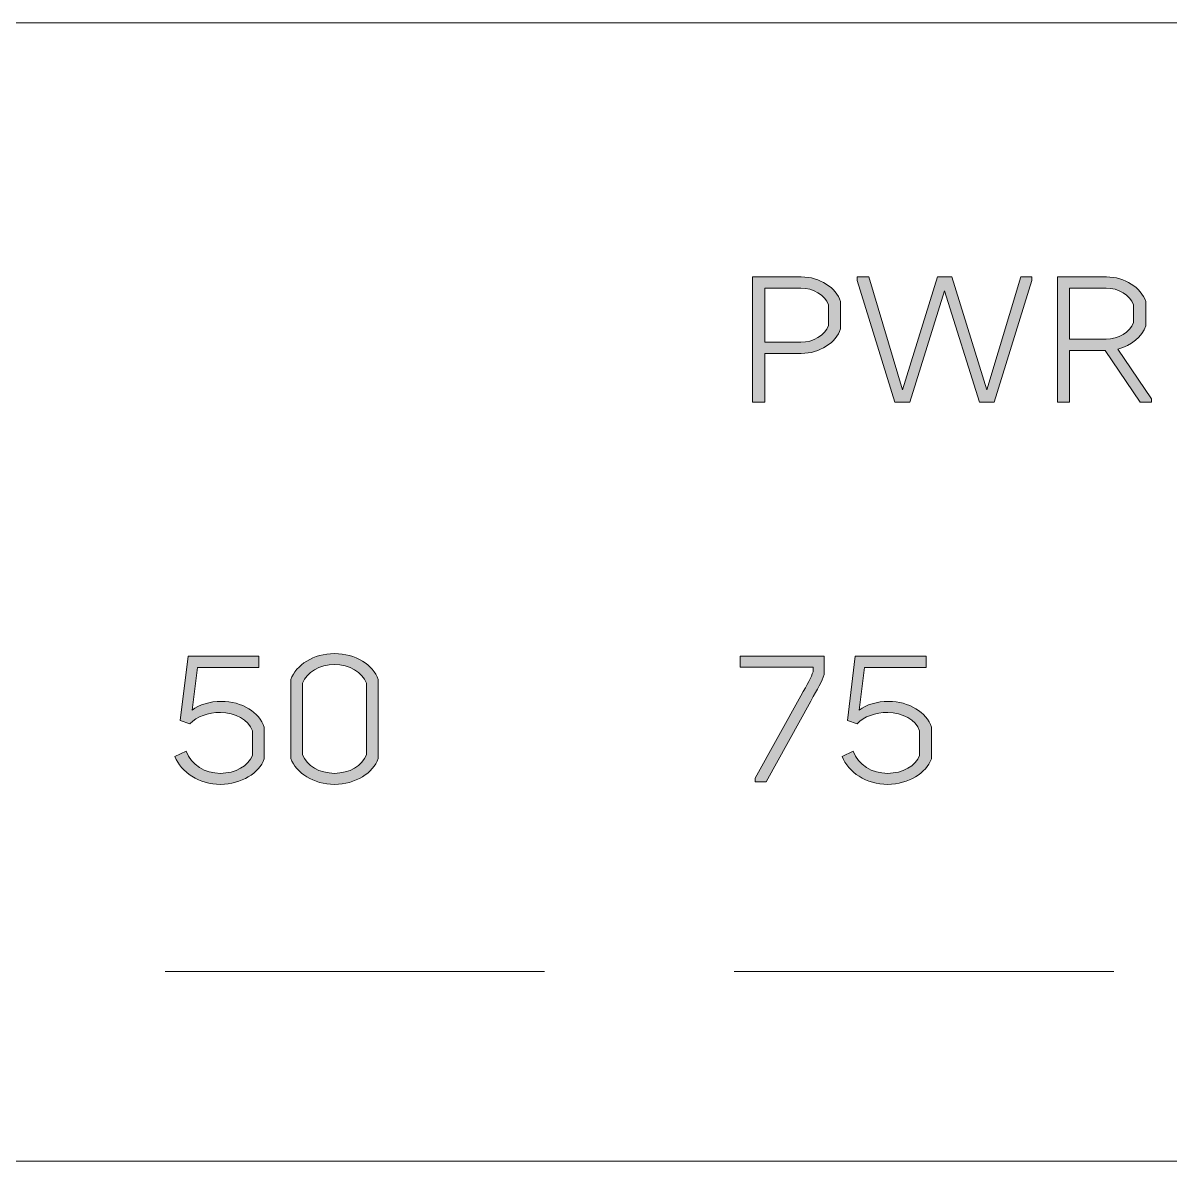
# Model space of a CAD drawing. Header units: inches. Extents: x 105 to 230, y -170 to -140.
# Drawn here: x 181.25 to 211.48, y -170 to -140 of the extents above; entities that cross this region are included whole.
import ezdxf

# ---------------------------------------------------------------- set-up
doc = ezdxf.new("R2010")
doc.units = ezdxf.units.IN
doc.header["$MEASUREMENT"] = 0
for name, color, linetype in [('CUT', 7, 'Continuous'), ('ENGRAVE', 7, 'Continuous'), ('TYPE', 7, 'Continuous')]:
    doc.layers.add(name, color=color, linetype=linetype)

# ---------------------------------------------------------------- blocks, each defined once
blk = doc.blocks.new('block 4')
at = {"layer": 'TYPE', "true_color": 0xffffff}
h = blk.add_hatch(color=7, dxfattribs=at)
h.dxf.hatch_style = 2
edge = h.paths.add_edge_path()
edge.add_spline(control_points=[(202.801, -147.34), (202.801, -147.34), (202.801, -148.066), (202.801, -148.066), (202.679, -148.426), (202.253, -148.712), (201.766, -148.712), (201.766, -148.712), (200.801, -148.712), (200.801, -148.712), (200.801, -148.712), (200.801, -150), (200.801, -150), (200.801, -150), (200.482, -150), (200.482, -150), (200.482, -150), (200.482, -146.694), (200.482, -146.694), (200.482, -146.694), (201.766, -146.694), (201.766, -146.694), (202.253, -146.694), (202.679, -146.979), (202.801, -147.34)], knot_values=[0, 0, 0, 0, 1, 1, 1, 2, 2, 2, 3, 3, 3, 4, 4, 4, 5, 5, 5, 6, 6, 6, 7, 7, 7, 8, 8, 8, 8], degree=3, periodic=1)
edge = h.paths.add_edge_path()
edge.add_spline(control_points=[(202.482, -147.429), (202.384, -147.171), (202.084, -146.989), (201.756, -146.989), (201.756, -146.989), (200.801, -146.989), (200.801, -146.989), (200.801, -146.989), (200.801, -148.417), (200.801, -148.417), (200.801, -148.417), (201.756, -148.417), (201.756, -148.417), (202.084, -148.417), (202.384, -148.234), (202.482, -147.977), (202.482, -147.977), (202.482, -147.429), (202.482, -147.429)], knot_values=[0, 0, 0, 0, 1, 1, 1, 2, 2, 2, 3, 3, 3, 4, 4, 4, 5, 5, 5, 6, 6, 6, 6], degree=3, periodic=1)
h = blk.add_hatch(color=7, dxfattribs=at)
h.dxf.hatch_style = 2
h.paths.add_polyline_path([(207.845, -146.694), (207.845, -146.787), (206.852, -150), (206.458, -150), (205.541, -147.064), (204.627, -150), (204.234, -150), (203.241, -146.792), (203.241, -146.694), (203.541, -146.694), (204.435, -149.668), (205.358, -146.694), (205.737, -146.694), (206.655, -149.668), (207.554, -146.694)])
h = blk.add_hatch(color=7, dxfattribs=at)
h.dxf.hatch_style = 2
edge = h.paths.add_edge_path()
edge.add_spline(control_points=[(210.997, -149.906), (210.997, -149.906), (210.997, -150), (210.997, -150), (210.997, -150), (210.698, -150), (210.698, -150), (210.698, -150), (209.775, -148.632), (209.775, -148.632), (209.775, -148.632), (208.838, -148.632), (208.838, -148.632), (208.838, -148.632), (208.838, -150), (208.838, -150), (208.838, -150), (208.52, -150), (208.52, -150), (208.52, -150), (208.52, -146.694), (208.52, -146.694), (208.52, -146.694), (209.808, -146.694), (209.808, -146.694), (210.295, -146.694), (210.721, -146.979), (210.843, -147.34), (210.843, -147.34), (210.843, -147.986), (210.843, -147.986), (210.749, -148.272), (210.463, -148.506), (210.107, -148.595), (210.107, -148.595), (210.997, -149.906), (210.997, -149.906)], knot_values=[0, 0, 0, 0, 1, 1, 1, 2, 2, 2, 3, 3, 3, 4, 4, 4, 5, 5, 5, 6, 6, 6, 7, 7, 7, 8, 8, 8, 9, 9, 9, 10, 10, 10, 11, 11, 11, 12, 12, 12, 12], degree=3, periodic=1)
edge = h.paths.add_edge_path()
edge.add_spline(control_points=[(208.838, -148.337), (208.838, -148.337), (209.798, -148.337), (209.798, -148.337), (210.126, -148.337), (210.426, -148.155), (210.524, -147.897), (210.524, -147.897), (210.524, -147.429), (210.524, -147.429), (210.426, -147.171), (210.126, -146.989), (209.798, -146.989), (209.798, -146.989), (208.838, -146.989), (208.838, -146.989), (208.838, -146.989), (208.838, -148.337), (208.838, -148.337)], knot_values=[0, 0, 0, 0, 1, 1, 1, 2, 2, 2, 3, 3, 3, 4, 4, 4, 5, 5, 5, 6, 6, 6, 6], degree=3, periodic=1)
at = {"layer": 'TYPE', "lineweight": 0}
blk.add_lwpolyline([(207.845, -146.694), (207.845, -146.787), (206.852, -150), (206.458, -150), (205.541, -147.064), (204.627, -150), (204.234, -150), (203.241, -146.792), (203.241, -146.694), (203.541, -146.694), (204.435, -149.668), (205.358, -146.694), (205.737, -146.694), (206.655, -149.668), (207.554, -146.694), (207.845, -146.694)], dxfattribs=at)
for points, knots in [([(202.801, -147.34), (202.801, -147.34), (202.801, -148.066), (202.801, -148.066), (202.679, -148.426), (202.253, -148.712), (201.766, -148.712), (201.766, -148.712), (200.801, -148.712), (200.801, -148.712), (200.801, -148.712), (200.801, -150), (200.801, -150), (200.801, -150), (200.482, -150), (200.482, -150), (200.482, -150), (200.482, -146.694), (200.482, -146.694), (200.482, -146.694), (201.766, -146.694), (201.766, -146.694), (202.253, -146.694), (202.679, -146.979), (202.801, -147.34)], [0, 0, 0, 0, 1, 1, 1, 2, 2, 2, 3, 3, 3, 4, 4, 4, 5, 5, 5, 6, 6, 6, 7, 7, 7, 8, 8, 8, 8]), ([(210.997, -149.906), (210.997, -149.906), (210.997, -150), (210.997, -150), (210.997, -150), (210.698, -150), (210.698, -150), (210.698, -150), (209.775, -148.632), (209.775, -148.632), (209.775, -148.632), (208.838, -148.632), (208.838, -148.632), (208.838, -148.632), (208.838, -150), (208.838, -150), (208.838, -150), (208.52, -150), (208.52, -150), (208.52, -150), (208.52, -146.694), (208.52, -146.694), (208.52, -146.694), (209.808, -146.694), (209.808, -146.694), (210.295, -146.694), (210.721, -146.979), (210.843, -147.34), (210.843, -147.34), (210.843, -147.986), (210.843, -147.986), (210.749, -148.272), (210.463, -148.506), (210.107, -148.595), (210.107, -148.595), (210.997, -149.906), (210.997, -149.906)], [0, 0, 0, 0, 1, 1, 1, 2, 2, 2, 3, 3, 3, 4, 4, 4, 5, 5, 5, 6, 6, 6, 7, 7, 7, 8, 8, 8, 9, 9, 9, 10, 10, 10, 11, 11, 11, 12, 12, 12, 12]), ([(202.482, -147.429), (202.384, -147.171), (202.084, -146.989), (201.756, -146.989), (201.756, -146.989), (200.801, -146.989), (200.801, -146.989), (200.801, -146.989), (200.801, -148.417), (200.801, -148.417), (200.801, -148.417), (201.756, -148.417), (201.756, -148.417), (202.084, -148.417), (202.384, -148.234), (202.482, -147.977), (202.482, -147.977), (202.482, -147.429), (202.482, -147.429)], [0, 0, 0, 0, 1, 1, 1, 2, 2, 2, 3, 3, 3, 4, 4, 4, 5, 5, 5, 6, 6, 6, 6]), ([(208.838, -148.337), (208.838, -148.337), (209.798, -148.337), (209.798, -148.337), (210.126, -148.337), (210.426, -148.155), (210.524, -147.897), (210.524, -147.897), (210.524, -147.429), (210.524, -147.429), (210.426, -147.171), (210.126, -146.989), (209.798, -146.989), (209.798, -146.989), (208.838, -146.989), (208.838, -146.989), (208.838, -146.989), (208.838, -148.337), (208.838, -148.337)], [0, 0, 0, 0, 1, 1, 1, 2, 2, 2, 3, 3, 3, 4, 4, 4, 5, 5, 5, 6, 6, 6, 6])]:
    blk.add_open_spline(points, degree=3, knots=knots, dxfattribs=at)
blk = doc.blocks.new('block 9')
at = {"layer": 'TYPE', "true_color": 0xffffff}
h = blk.add_hatch(color=7, dxfattribs=at)
h.dxf.hatch_style = 2
edge = h.paths.add_edge_path()
edge.add_spline(control_points=[(187.608, -158.562), (187.608, -158.562), (187.608, -159.4), (187.608, -159.4), (187.477, -159.766), (187.009, -160.07), (186.456, -160.07), (185.904, -160.07), (185.407, -159.752), (185.257, -159.335), (185.257, -159.335), (185.548, -159.194), (185.548, -159.194), (185.688, -159.564), (186.044, -159.78), (186.456, -159.78), (186.845, -159.78), (187.196, -159.583), (187.299, -159.307), (187.299, -159.307), (187.299, -158.66), (187.299, -158.66), (187.196, -158.37), (186.845, -158.174), (186.456, -158.174), (186.133, -158.174), (185.833, -158.281), (185.651, -158.473), (185.651, -158.473), (185.393, -158.389), (185.393, -158.389), (185.393, -158.389), (185.604, -156.694), (185.604, -156.694), (185.604, -156.694), (187.468, -156.694), (187.468, -156.694), (187.468, -156.694), (187.468, -156.989), (187.468, -156.989), (187.468, -156.989), (185.848, -156.989), (185.848, -156.989), (185.848, -156.989), (185.707, -158.117), (185.707, -158.117), (185.89, -157.968), (186.18, -157.883), (186.48, -157.883), (187.023, -157.883), (187.482, -158.174), (187.608, -158.562)], knot_values=[0, 0, 0, 0, 1, 1, 1, 2, 2, 2, 3, 3, 3, 4, 4, 4, 5, 5, 5, 6, 6, 6, 7, 7, 7, 8, 8, 8, 9, 9, 9, 10, 10, 10, 11, 11, 11, 12, 12, 12, 13, 13, 13, 14, 14, 14, 15, 15, 15, 16, 16, 16, 17, 17, 17, 17], degree=3, periodic=1)
h = blk.add_hatch(color=7, dxfattribs=at)
h.dxf.hatch_style = 2
edge = h.paths.add_edge_path()
edge.add_spline(control_points=[(188.311, -159.386), (188.311, -159.386), (188.311, -157.307), (188.311, -157.307), (188.447, -156.923), (188.911, -156.623), (189.463, -156.623), (190.016, -156.623), (190.48, -156.923), (190.615, -157.307), (190.615, -157.307), (190.615, -159.386), (190.615, -159.386), (190.48, -159.77), (190.016, -160.07), (189.463, -160.07), (188.911, -160.07), (188.447, -159.77), (188.311, -159.386)], knot_values=[0, 0, 0, 0, 1, 1, 1, 2, 2, 2, 3, 3, 3, 4, 4, 4, 5, 5, 5, 6, 6, 6, 6], degree=3, periodic=1)
edge = h.paths.add_edge_path()
edge.add_spline(control_points=[(190.306, -159.288), (190.306, -159.288), (190.306, -157.405), (190.306, -157.405), (190.203, -157.115), (189.852, -156.914), (189.463, -156.914), (189.075, -156.914), (188.723, -157.115), (188.62, -157.405), (188.62, -157.405), (188.62, -159.288), (188.62, -159.288), (188.723, -159.579), (189.075, -159.78), (189.463, -159.78), (189.852, -159.78), (190.203, -159.579), (190.306, -159.288)], knot_values=[0, 0, 0, 0, 1, 1, 1, 2, 2, 2, 3, 3, 3, 4, 4, 4, 5, 5, 5, 6, 6, 6, 6], degree=3, periodic=1)
at = {"layer": 'TYPE', "lineweight": 0}
for points, knots in [([(187.608, -158.562), (187.608, -158.562), (187.608, -159.4), (187.608, -159.4), (187.477, -159.766), (187.009, -160.07), (186.456, -160.07), (185.904, -160.07), (185.407, -159.752), (185.257, -159.335), (185.257, -159.335), (185.548, -159.194), (185.548, -159.194), (185.688, -159.564), (186.044, -159.78), (186.456, -159.78), (186.845, -159.78), (187.196, -159.583), (187.299, -159.307), (187.299, -159.307), (187.299, -158.66), (187.299, -158.66), (187.196, -158.37), (186.845, -158.174), (186.456, -158.174), (186.133, -158.174), (185.833, -158.281), (185.651, -158.473), (185.651, -158.473), (185.393, -158.389), (185.393, -158.389), (185.393, -158.389), (185.604, -156.694), (185.604, -156.694), (185.604, -156.694), (187.468, -156.694), (187.468, -156.694), (187.468, -156.694), (187.468, -156.989), (187.468, -156.989), (187.468, -156.989), (185.848, -156.989), (185.848, -156.989), (185.848, -156.989), (185.707, -158.117), (185.707, -158.117), (185.89, -157.968), (186.18, -157.883), (186.48, -157.883), (187.023, -157.883), (187.482, -158.174), (187.608, -158.562)], [0, 0, 0, 0, 1, 1, 1, 2, 2, 2, 3, 3, 3, 4, 4, 4, 5, 5, 5, 6, 6, 6, 7, 7, 7, 8, 8, 8, 9, 9, 9, 10, 10, 10, 11, 11, 11, 12, 12, 12, 13, 13, 13, 14, 14, 14, 15, 15, 15, 16, 16, 16, 17, 17, 17, 17]), ([(188.311, -159.386), (188.311, -159.386), (188.311, -157.307), (188.311, -157.307), (188.447, -156.923), (188.911, -156.623), (189.463, -156.623), (190.016, -156.623), (190.48, -156.923), (190.615, -157.307), (190.615, -157.307), (190.615, -159.386), (190.615, -159.386), (190.48, -159.77), (190.016, -160.07), (189.463, -160.07), (188.911, -160.07), (188.447, -159.77), (188.311, -159.386)], [0, 0, 0, 0, 1, 1, 1, 2, 2, 2, 3, 3, 3, 4, 4, 4, 5, 5, 5, 6, 6, 6, 6]), ([(190.306, -159.288), (190.306, -159.288), (190.306, -157.405), (190.306, -157.405), (190.203, -157.115), (189.852, -156.914), (189.463, -156.914), (189.075, -156.914), (188.723, -157.115), (188.62, -157.405), (188.62, -157.405), (188.62, -159.288), (188.62, -159.288), (188.723, -159.579), (189.075, -159.78), (189.463, -159.78), (189.852, -159.78), (190.203, -159.579), (190.306, -159.288)], [0, 0, 0, 0, 1, 1, 1, 2, 2, 2, 3, 3, 3, 4, 4, 4, 5, 5, 5, 6, 6, 6, 6])]:
    blk.add_open_spline(points, degree=3, knots=knots, dxfattribs=at)
blk = doc.blocks.new('block 10')
at = {"layer": 'TYPE', "true_color": 0xffffff}
h = blk.add_hatch(color=7, dxfattribs=at)
h.dxf.hatch_style = 2
edge = h.paths.add_edge_path()
edge.add_spline(control_points=[(200.548, -159.906), (200.548, -159.906), (201.756, -157.738), (201.756, -157.738), (201.934, -157.42), (202.028, -157.26), (202.075, -157.101), (202.075, -157.101), (202.075, -156.984), (202.075, -156.984), (202.075, -156.984), (200.155, -156.984), (200.155, -156.984), (200.155, -156.984), (200.155, -156.694), (200.155, -156.694), (200.155, -156.694), (202.37, -156.694), (202.37, -156.694), (202.37, -156.694), (202.37, -157.176), (202.37, -157.176), (202.314, -157.368), (202.196, -157.541), (202.014, -157.874), (202.014, -157.874), (200.838, -160), (200.838, -160), (200.838, -160), (200.548, -160), (200.548, -160), (200.548, -160), (200.548, -159.906), (200.548, -159.906)], knot_values=[0, 0, 0, 0, 1, 1, 1, 2, 2, 2, 3, 3, 3, 4, 4, 4, 5, 5, 5, 6, 6, 6, 7, 7, 7, 8, 8, 8, 9, 9, 9, 10, 10, 10, 11, 11, 11, 11], degree=3, periodic=1)
h = blk.add_hatch(color=7, dxfattribs=at)
h.dxf.hatch_style = 2
edge = h.paths.add_edge_path()
edge.add_spline(control_points=[(205.194, -158.562), (205.194, -158.562), (205.194, -159.4), (205.194, -159.4), (205.063, -159.766), (204.594, -160.07), (204.042, -160.07), (203.489, -160.07), (202.993, -159.752), (202.843, -159.335), (202.843, -159.335), (203.133, -159.194), (203.133, -159.194), (203.274, -159.564), (203.63, -159.78), (204.042, -159.78), (204.431, -159.78), (204.782, -159.583), (204.885, -159.307), (204.885, -159.307), (204.885, -158.66), (204.885, -158.66), (204.782, -158.37), (204.431, -158.174), (204.042, -158.174), (203.719, -158.174), (203.419, -158.281), (203.236, -158.473), (203.236, -158.473), (202.979, -158.389), (202.979, -158.389), (202.979, -158.389), (203.189, -156.694), (203.189, -156.694), (203.189, -156.694), (205.053, -156.694), (205.053, -156.694), (205.053, -156.694), (205.053, -156.989), (205.053, -156.989), (205.053, -156.989), (203.433, -156.989), (203.433, -156.989), (203.433, -156.989), (203.293, -158.117), (203.293, -158.117), (203.475, -157.968), (203.766, -157.883), (204.065, -157.883), (204.609, -157.883), (205.067, -158.174), (205.194, -158.562)], knot_values=[0, 0, 0, 0, 1, 1, 1, 2, 2, 2, 3, 3, 3, 4, 4, 4, 5, 5, 5, 6, 6, 6, 7, 7, 7, 8, 8, 8, 9, 9, 9, 10, 10, 10, 11, 11, 11, 12, 12, 12, 13, 13, 13, 14, 14, 14, 15, 15, 15, 16, 16, 16, 17, 17, 17, 17], degree=3, periodic=1)
at = {"layer": 'TYPE', "lineweight": 0}
for points, knots in [([(200.548, -159.906), (200.548, -159.906), (201.756, -157.738), (201.756, -157.738), (201.934, -157.42), (202.028, -157.26), (202.075, -157.101), (202.075, -157.101), (202.075, -156.984), (202.075, -156.984), (202.075, -156.984), (200.155, -156.984), (200.155, -156.984), (200.155, -156.984), (200.155, -156.694), (200.155, -156.694), (200.155, -156.694), (202.37, -156.694), (202.37, -156.694), (202.37, -156.694), (202.37, -157.176), (202.37, -157.176), (202.314, -157.368), (202.196, -157.541), (202.014, -157.874), (202.014, -157.874), (200.838, -160), (200.838, -160), (200.838, -160), (200.548, -160), (200.548, -160), (200.548, -160), (200.548, -159.906), (200.548, -159.906)], [0, 0, 0, 0, 1, 1, 1, 2, 2, 2, 3, 3, 3, 4, 4, 4, 5, 5, 5, 6, 6, 6, 7, 7, 7, 8, 8, 8, 9, 9, 9, 10, 10, 10, 11, 11, 11, 11]), ([(205.194, -158.562), (205.194, -158.562), (205.194, -159.4), (205.194, -159.4), (205.063, -159.766), (204.594, -160.07), (204.042, -160.07), (203.489, -160.07), (202.993, -159.752), (202.843, -159.335), (202.843, -159.335), (203.133, -159.194), (203.133, -159.194), (203.274, -159.564), (203.63, -159.78), (204.042, -159.78), (204.431, -159.78), (204.782, -159.583), (204.885, -159.307), (204.885, -159.307), (204.885, -158.66), (204.885, -158.66), (204.782, -158.37), (204.431, -158.174), (204.042, -158.174), (203.719, -158.174), (203.419, -158.281), (203.236, -158.473), (203.236, -158.473), (202.979, -158.389), (202.979, -158.389), (202.979, -158.389), (203.189, -156.694), (203.189, -156.694), (203.189, -156.694), (205.053, -156.694), (205.053, -156.694), (205.053, -156.694), (205.053, -156.989), (205.053, -156.989), (205.053, -156.989), (203.433, -156.989), (203.433, -156.989), (203.433, -156.989), (203.293, -158.117), (203.293, -158.117), (203.475, -157.968), (203.766, -157.883), (204.065, -157.883), (204.609, -157.883), (205.067, -158.174), (205.194, -158.562)], [0, 0, 0, 0, 1, 1, 1, 2, 2, 2, 3, 3, 3, 4, 4, 4, 5, 5, 5, 6, 6, 6, 7, 7, 7, 8, 8, 8, 9, 9, 9, 10, 10, 10, 11, 11, 11, 12, 12, 12, 13, 13, 13, 14, 14, 14, 15, 15, 15, 16, 16, 16, 17, 17, 17, 17])]:
    blk.add_open_spline(points, degree=3, knots=knots, dxfattribs=at)
blk = doc.blocks.new('block 15')
at = {"layer": 'ENGRAVE', "true_color": 0xffffff}
h = blk.add_hatch(color=7, dxfattribs=at)
h.dxf.hatch_style = 2
edge = h.paths.add_edge_path()
edge.add_spline(control_points=[(202.801, -147.34), (202.801, -147.34), (202.801, -148.066), (202.801, -148.066), (202.679, -148.426), (202.253, -148.712), (201.766, -148.712), (201.766, -148.712), (200.801, -148.712), (200.801, -148.712), (200.801, -148.712), (200.801, -150), (200.801, -150), (200.801, -150), (200.482, -150), (200.482, -150), (200.482, -150), (200.482, -146.694), (200.482, -146.694), (200.482, -146.694), (201.766, -146.694), (201.766, -146.694), (202.253, -146.694), (202.679, -146.979), (202.801, -147.34)], knot_values=[0, 0, 0, 0, 1, 1, 1, 2, 2, 2, 3, 3, 3, 4, 4, 4, 5, 5, 5, 6, 6, 6, 7, 7, 7, 8, 8, 8, 8], degree=3, periodic=1)
edge = h.paths.add_edge_path()
edge.add_spline(control_points=[(202.482, -147.429), (202.384, -147.171), (202.084, -146.989), (201.756, -146.989), (201.756, -146.989), (200.801, -146.989), (200.801, -146.989), (200.801, -146.989), (200.801, -148.417), (200.801, -148.417), (200.801, -148.417), (201.756, -148.417), (201.756, -148.417), (202.084, -148.417), (202.384, -148.234), (202.482, -147.977), (202.482, -147.977), (202.482, -147.429), (202.482, -147.429)], knot_values=[0, 0, 0, 0, 1, 1, 1, 2, 2, 2, 3, 3, 3, 4, 4, 4, 5, 5, 5, 6, 6, 6, 6], degree=3, periodic=1)
h = blk.add_hatch(color=7, dxfattribs=at)
h.dxf.hatch_style = 2
h.paths.add_polyline_path([(207.845, -146.694), (207.845, -146.787), (206.852, -150), (206.458, -150), (205.541, -147.064), (204.627, -150), (204.234, -150), (203.241, -146.792), (203.241, -146.694), (203.541, -146.694), (204.435, -149.668), (205.358, -146.694), (205.737, -146.694), (206.655, -149.668), (207.554, -146.694)])
h = blk.add_hatch(color=7, dxfattribs=at)
h.dxf.hatch_style = 2
edge = h.paths.add_edge_path()
edge.add_spline(control_points=[(210.997, -149.906), (210.997, -149.906), (210.997, -150), (210.997, -150), (210.997, -150), (210.698, -150), (210.698, -150), (210.698, -150), (209.775, -148.632), (209.775, -148.632), (209.775, -148.632), (208.838, -148.632), (208.838, -148.632), (208.838, -148.632), (208.838, -150), (208.838, -150), (208.838, -150), (208.52, -150), (208.52, -150), (208.52, -150), (208.52, -146.694), (208.52, -146.694), (208.52, -146.694), (209.808, -146.694), (209.808, -146.694), (210.295, -146.694), (210.721, -146.979), (210.843, -147.34), (210.843, -147.34), (210.843, -147.986), (210.843, -147.986), (210.749, -148.272), (210.463, -148.506), (210.107, -148.595), (210.107, -148.595), (210.997, -149.906), (210.997, -149.906)], knot_values=[0, 0, 0, 0, 1, 1, 1, 2, 2, 2, 3, 3, 3, 4, 4, 4, 5, 5, 5, 6, 6, 6, 7, 7, 7, 8, 8, 8, 9, 9, 9, 10, 10, 10, 11, 11, 11, 12, 12, 12, 12], degree=3, periodic=1)
edge = h.paths.add_edge_path()
edge.add_spline(control_points=[(208.838, -148.337), (208.838, -148.337), (209.798, -148.337), (209.798, -148.337), (210.126, -148.337), (210.426, -148.155), (210.524, -147.897), (210.524, -147.897), (210.524, -147.429), (210.524, -147.429), (210.426, -147.171), (210.126, -146.989), (209.798, -146.989), (209.798, -146.989), (208.838, -146.989), (208.838, -146.989), (208.838, -146.989), (208.838, -148.337), (208.838, -148.337)], knot_values=[0, 0, 0, 0, 1, 1, 1, 2, 2, 2, 3, 3, 3, 4, 4, 4, 5, 5, 5, 6, 6, 6, 6], degree=3, periodic=1)
at = {"layer": 'ENGRAVE', "lineweight": 0}
blk.add_lwpolyline([(207.845, -146.694), (207.845, -146.787), (206.852, -150), (206.458, -150), (205.541, -147.064), (204.627, -150), (204.234, -150), (203.241, -146.792), (203.241, -146.694), (203.541, -146.694), (204.435, -149.668), (205.358, -146.694), (205.737, -146.694), (206.655, -149.668), (207.554, -146.694), (207.845, -146.694)], dxfattribs=at)
for points, knots in [([(202.801, -147.34), (202.801, -147.34), (202.801, -148.066), (202.801, -148.066), (202.679, -148.426), (202.253, -148.712), (201.766, -148.712), (201.766, -148.712), (200.801, -148.712), (200.801, -148.712), (200.801, -148.712), (200.801, -150), (200.801, -150), (200.801, -150), (200.482, -150), (200.482, -150), (200.482, -150), (200.482, -146.694), (200.482, -146.694), (200.482, -146.694), (201.766, -146.694), (201.766, -146.694), (202.253, -146.694), (202.679, -146.979), (202.801, -147.34)], [0, 0, 0, 0, 1, 1, 1, 2, 2, 2, 3, 3, 3, 4, 4, 4, 5, 5, 5, 6, 6, 6, 7, 7, 7, 8, 8, 8, 8]), ([(210.997, -149.906), (210.997, -149.906), (210.997, -150), (210.997, -150), (210.997, -150), (210.698, -150), (210.698, -150), (210.698, -150), (209.775, -148.632), (209.775, -148.632), (209.775, -148.632), (208.838, -148.632), (208.838, -148.632), (208.838, -148.632), (208.838, -150), (208.838, -150), (208.838, -150), (208.52, -150), (208.52, -150), (208.52, -150), (208.52, -146.694), (208.52, -146.694), (208.52, -146.694), (209.808, -146.694), (209.808, -146.694), (210.295, -146.694), (210.721, -146.979), (210.843, -147.34), (210.843, -147.34), (210.843, -147.986), (210.843, -147.986), (210.749, -148.272), (210.463, -148.506), (210.107, -148.595), (210.107, -148.595), (210.997, -149.906), (210.997, -149.906)], [0, 0, 0, 0, 1, 1, 1, 2, 2, 2, 3, 3, 3, 4, 4, 4, 5, 5, 5, 6, 6, 6, 7, 7, 7, 8, 8, 8, 9, 9, 9, 10, 10, 10, 11, 11, 11, 12, 12, 12, 12]), ([(202.482, -147.429), (202.384, -147.171), (202.084, -146.989), (201.756, -146.989), (201.756, -146.989), (200.801, -146.989), (200.801, -146.989), (200.801, -146.989), (200.801, -148.417), (200.801, -148.417), (200.801, -148.417), (201.756, -148.417), (201.756, -148.417), (202.084, -148.417), (202.384, -148.234), (202.482, -147.977), (202.482, -147.977), (202.482, -147.429), (202.482, -147.429)], [0, 0, 0, 0, 1, 1, 1, 2, 2, 2, 3, 3, 3, 4, 4, 4, 5, 5, 5, 6, 6, 6, 6]), ([(208.838, -148.337), (208.838, -148.337), (209.798, -148.337), (209.798, -148.337), (210.126, -148.337), (210.426, -148.155), (210.524, -147.897), (210.524, -147.897), (210.524, -147.429), (210.524, -147.429), (210.426, -147.171), (210.126, -146.989), (209.798, -146.989), (209.798, -146.989), (208.838, -146.989), (208.838, -146.989), (208.838, -146.989), (208.838, -148.337), (208.838, -148.337)], [0, 0, 0, 0, 1, 1, 1, 2, 2, 2, 3, 3, 3, 4, 4, 4, 5, 5, 5, 6, 6, 6, 6])]:
    blk.add_open_spline(points, degree=3, knots=knots, dxfattribs=at)
blk = doc.blocks.new('block 20')
at = {"layer": 'ENGRAVE', "true_color": 0xffffff}
h = blk.add_hatch(color=7, dxfattribs=at)
h.dxf.hatch_style = 2
edge = h.paths.add_edge_path()
edge.add_spline(control_points=[(187.608, -158.562), (187.608, -158.562), (187.608, -159.4), (187.608, -159.4), (187.477, -159.766), (187.009, -160.07), (186.456, -160.07), (185.904, -160.07), (185.407, -159.752), (185.257, -159.335), (185.257, -159.335), (185.548, -159.194), (185.548, -159.194), (185.688, -159.564), (186.044, -159.78), (186.456, -159.78), (186.845, -159.78), (187.196, -159.583), (187.299, -159.307), (187.299, -159.307), (187.299, -158.66), (187.299, -158.66), (187.196, -158.37), (186.845, -158.174), (186.456, -158.174), (186.133, -158.174), (185.833, -158.281), (185.651, -158.473), (185.651, -158.473), (185.393, -158.389), (185.393, -158.389), (185.393, -158.389), (185.604, -156.694), (185.604, -156.694), (185.604, -156.694), (187.468, -156.694), (187.468, -156.694), (187.468, -156.694), (187.468, -156.989), (187.468, -156.989), (187.468, -156.989), (185.848, -156.989), (185.848, -156.989), (185.848, -156.989), (185.707, -158.117), (185.707, -158.117), (185.89, -157.968), (186.18, -157.883), (186.48, -157.883), (187.023, -157.883), (187.482, -158.174), (187.608, -158.562)], knot_values=[0, 0, 0, 0, 1, 1, 1, 2, 2, 2, 3, 3, 3, 4, 4, 4, 5, 5, 5, 6, 6, 6, 7, 7, 7, 8, 8, 8, 9, 9, 9, 10, 10, 10, 11, 11, 11, 12, 12, 12, 13, 13, 13, 14, 14, 14, 15, 15, 15, 16, 16, 16, 17, 17, 17, 17], degree=3, periodic=1)
h = blk.add_hatch(color=7, dxfattribs=at)
h.dxf.hatch_style = 2
edge = h.paths.add_edge_path()
edge.add_spline(control_points=[(188.311, -159.386), (188.311, -159.386), (188.311, -157.307), (188.311, -157.307), (188.447, -156.923), (188.911, -156.623), (189.463, -156.623), (190.016, -156.623), (190.48, -156.923), (190.615, -157.307), (190.615, -157.307), (190.615, -159.386), (190.615, -159.386), (190.48, -159.77), (190.016, -160.07), (189.463, -160.07), (188.911, -160.07), (188.447, -159.77), (188.311, -159.386)], knot_values=[0, 0, 0, 0, 1, 1, 1, 2, 2, 2, 3, 3, 3, 4, 4, 4, 5, 5, 5, 6, 6, 6, 6], degree=3, periodic=1)
edge = h.paths.add_edge_path()
edge.add_spline(control_points=[(190.306, -159.288), (190.306, -159.288), (190.306, -157.405), (190.306, -157.405), (190.203, -157.115), (189.852, -156.914), (189.463, -156.914), (189.075, -156.914), (188.723, -157.115), (188.62, -157.405), (188.62, -157.405), (188.62, -159.288), (188.62, -159.288), (188.723, -159.579), (189.075, -159.78), (189.463, -159.78), (189.852, -159.78), (190.203, -159.579), (190.306, -159.288)], knot_values=[0, 0, 0, 0, 1, 1, 1, 2, 2, 2, 3, 3, 3, 4, 4, 4, 5, 5, 5, 6, 6, 6, 6], degree=3, periodic=1)
at = {"layer": 'ENGRAVE', "lineweight": 0}
for points, knots in [([(187.608, -158.562), (187.608, -158.562), (187.608, -159.4), (187.608, -159.4), (187.477, -159.766), (187.009, -160.07), (186.456, -160.07), (185.904, -160.07), (185.407, -159.752), (185.257, -159.335), (185.257, -159.335), (185.548, -159.194), (185.548, -159.194), (185.688, -159.564), (186.044, -159.78), (186.456, -159.78), (186.845, -159.78), (187.196, -159.583), (187.299, -159.307), (187.299, -159.307), (187.299, -158.66), (187.299, -158.66), (187.196, -158.37), (186.845, -158.174), (186.456, -158.174), (186.133, -158.174), (185.833, -158.281), (185.651, -158.473), (185.651, -158.473), (185.393, -158.389), (185.393, -158.389), (185.393, -158.389), (185.604, -156.694), (185.604, -156.694), (185.604, -156.694), (187.468, -156.694), (187.468, -156.694), (187.468, -156.694), (187.468, -156.989), (187.468, -156.989), (187.468, -156.989), (185.848, -156.989), (185.848, -156.989), (185.848, -156.989), (185.707, -158.117), (185.707, -158.117), (185.89, -157.968), (186.18, -157.883), (186.48, -157.883), (187.023, -157.883), (187.482, -158.174), (187.608, -158.562)], [0, 0, 0, 0, 1, 1, 1, 2, 2, 2, 3, 3, 3, 4, 4, 4, 5, 5, 5, 6, 6, 6, 7, 7, 7, 8, 8, 8, 9, 9, 9, 10, 10, 10, 11, 11, 11, 12, 12, 12, 13, 13, 13, 14, 14, 14, 15, 15, 15, 16, 16, 16, 17, 17, 17, 17]), ([(188.311, -159.386), (188.311, -159.386), (188.311, -157.307), (188.311, -157.307), (188.447, -156.923), (188.911, -156.623), (189.463, -156.623), (190.016, -156.623), (190.48, -156.923), (190.615, -157.307), (190.615, -157.307), (190.615, -159.386), (190.615, -159.386), (190.48, -159.77), (190.016, -160.07), (189.463, -160.07), (188.911, -160.07), (188.447, -159.77), (188.311, -159.386)], [0, 0, 0, 0, 1, 1, 1, 2, 2, 2, 3, 3, 3, 4, 4, 4, 5, 5, 5, 6, 6, 6, 6]), ([(190.306, -159.288), (190.306, -159.288), (190.306, -157.405), (190.306, -157.405), (190.203, -157.115), (189.852, -156.914), (189.463, -156.914), (189.075, -156.914), (188.723, -157.115), (188.62, -157.405), (188.62, -157.405), (188.62, -159.288), (188.62, -159.288), (188.723, -159.579), (189.075, -159.78), (189.463, -159.78), (189.852, -159.78), (190.203, -159.579), (190.306, -159.288)], [0, 0, 0, 0, 1, 1, 1, 2, 2, 2, 3, 3, 3, 4, 4, 4, 5, 5, 5, 6, 6, 6, 6])]:
    blk.add_open_spline(points, degree=3, knots=knots, dxfattribs=at)
blk = doc.blocks.new('block 21')
at = {"layer": 'ENGRAVE', "true_color": 0xffffff}
h = blk.add_hatch(color=7, dxfattribs=at)
h.dxf.hatch_style = 2
edge = h.paths.add_edge_path()
edge.add_spline(control_points=[(200.548, -159.906), (200.548, -159.906), (201.756, -157.738), (201.756, -157.738), (201.934, -157.42), (202.028, -157.26), (202.075, -157.101), (202.075, -157.101), (202.075, -156.984), (202.075, -156.984), (202.075, -156.984), (200.155, -156.984), (200.155, -156.984), (200.155, -156.984), (200.155, -156.694), (200.155, -156.694), (200.155, -156.694), (202.37, -156.694), (202.37, -156.694), (202.37, -156.694), (202.37, -157.176), (202.37, -157.176), (202.314, -157.368), (202.196, -157.541), (202.014, -157.874), (202.014, -157.874), (200.838, -160), (200.838, -160), (200.838, -160), (200.548, -160), (200.548, -160), (200.548, -160), (200.548, -159.906), (200.548, -159.906)], knot_values=[0, 0, 0, 0, 1, 1, 1, 2, 2, 2, 3, 3, 3, 4, 4, 4, 5, 5, 5, 6, 6, 6, 7, 7, 7, 8, 8, 8, 9, 9, 9, 10, 10, 10, 11, 11, 11, 11], degree=3, periodic=1)
h = blk.add_hatch(color=7, dxfattribs=at)
h.dxf.hatch_style = 2
edge = h.paths.add_edge_path()
edge.add_spline(control_points=[(205.194, -158.562), (205.194, -158.562), (205.194, -159.4), (205.194, -159.4), (205.063, -159.766), (204.594, -160.07), (204.042, -160.07), (203.489, -160.07), (202.993, -159.752), (202.843, -159.335), (202.843, -159.335), (203.133, -159.194), (203.133, -159.194), (203.274, -159.564), (203.63, -159.78), (204.042, -159.78), (204.431, -159.78), (204.782, -159.583), (204.885, -159.307), (204.885, -159.307), (204.885, -158.66), (204.885, -158.66), (204.782, -158.37), (204.431, -158.174), (204.042, -158.174), (203.719, -158.174), (203.419, -158.281), (203.236, -158.473), (203.236, -158.473), (202.979, -158.389), (202.979, -158.389), (202.979, -158.389), (203.189, -156.694), (203.189, -156.694), (203.189, -156.694), (205.053, -156.694), (205.053, -156.694), (205.053, -156.694), (205.053, -156.989), (205.053, -156.989), (205.053, -156.989), (203.433, -156.989), (203.433, -156.989), (203.433, -156.989), (203.293, -158.117), (203.293, -158.117), (203.475, -157.968), (203.766, -157.883), (204.065, -157.883), (204.609, -157.883), (205.067, -158.174), (205.194, -158.562)], knot_values=[0, 0, 0, 0, 1, 1, 1, 2, 2, 2, 3, 3, 3, 4, 4, 4, 5, 5, 5, 6, 6, 6, 7, 7, 7, 8, 8, 8, 9, 9, 9, 10, 10, 10, 11, 11, 11, 12, 12, 12, 13, 13, 13, 14, 14, 14, 15, 15, 15, 16, 16, 16, 17, 17, 17, 17], degree=3, periodic=1)
at = {"layer": 'ENGRAVE', "lineweight": 0}
for points, knots in [([(200.548, -159.906), (200.548, -159.906), (201.756, -157.738), (201.756, -157.738), (201.934, -157.42), (202.028, -157.26), (202.075, -157.101), (202.075, -157.101), (202.075, -156.984), (202.075, -156.984), (202.075, -156.984), (200.155, -156.984), (200.155, -156.984), (200.155, -156.984), (200.155, -156.694), (200.155, -156.694), (200.155, -156.694), (202.37, -156.694), (202.37, -156.694), (202.37, -156.694), (202.37, -157.176), (202.37, -157.176), (202.314, -157.368), (202.196, -157.541), (202.014, -157.874), (202.014, -157.874), (200.838, -160), (200.838, -160), (200.838, -160), (200.548, -160), (200.548, -160), (200.548, -160), (200.548, -159.906), (200.548, -159.906)], [0, 0, 0, 0, 1, 1, 1, 2, 2, 2, 3, 3, 3, 4, 4, 4, 5, 5, 5, 6, 6, 6, 7, 7, 7, 8, 8, 8, 9, 9, 9, 10, 10, 10, 11, 11, 11, 11]), ([(205.194, -158.562), (205.194, -158.562), (205.194, -159.4), (205.194, -159.4), (205.063, -159.766), (204.594, -160.07), (204.042, -160.07), (203.489, -160.07), (202.993, -159.752), (202.843, -159.335), (202.843, -159.335), (203.133, -159.194), (203.133, -159.194), (203.274, -159.564), (203.63, -159.78), (204.042, -159.78), (204.431, -159.78), (204.782, -159.583), (204.885, -159.307), (204.885, -159.307), (204.885, -158.66), (204.885, -158.66), (204.782, -158.37), (204.431, -158.174), (204.042, -158.174), (203.719, -158.174), (203.419, -158.281), (203.236, -158.473), (203.236, -158.473), (202.979, -158.389), (202.979, -158.389), (202.979, -158.389), (203.189, -156.694), (203.189, -156.694), (203.189, -156.694), (205.053, -156.694), (205.053, -156.694), (205.053, -156.694), (205.053, -156.989), (205.053, -156.989), (205.053, -156.989), (203.433, -156.989), (203.433, -156.989), (203.433, -156.989), (203.293, -158.117), (203.293, -158.117), (203.475, -157.968), (203.766, -157.883), (204.065, -157.883), (204.609, -157.883), (205.067, -158.174), (205.194, -158.562)], [0, 0, 0, 0, 1, 1, 1, 2, 2, 2, 3, 3, 3, 4, 4, 4, 5, 5, 5, 6, 6, 6, 7, 7, 7, 8, 8, 8, 9, 9, 9, 10, 10, 10, 11, 11, 11, 12, 12, 12, 13, 13, 13, 14, 14, 14, 15, 15, 15, 16, 16, 16, 17, 17, 17, 17])]:
    blk.add_open_spline(points, degree=3, knots=knots, dxfattribs=at)

msp = doc.modelspace()

# ---------------------------------------------------------------- linework, layer by layer
at = {"layer": 'CUT', "lineweight": 0}
msp.add_lwpolyline([(230, -170), (105, -170), (105, -140), (230, -140), (230, -170)], dxfattribs=at)
at = {"layer": 'CUT', "color": 1, "lineweight": 5, "true_color": 0xff0000}
for points in [[(185, -165), (195, -165)], [(200, -165), (210, -165)]]:
    msp.add_lwpolyline(points, dxfattribs=at)

# ---------------------------------------------------------------- block references
at = {"layer": 'ENGRAVE'}
for name in ['block 15', 'block 20', 'block 21']:
    msp.add_blockref(name, (0, 0), dxfattribs=at)
at = {"layer": 'TYPE'}
for name in ['block 4', 'block 9', 'block 10']:
    msp.add_blockref(name, (0, 0), dxfattribs=at)

doc.saveas('drawing.dxf')
